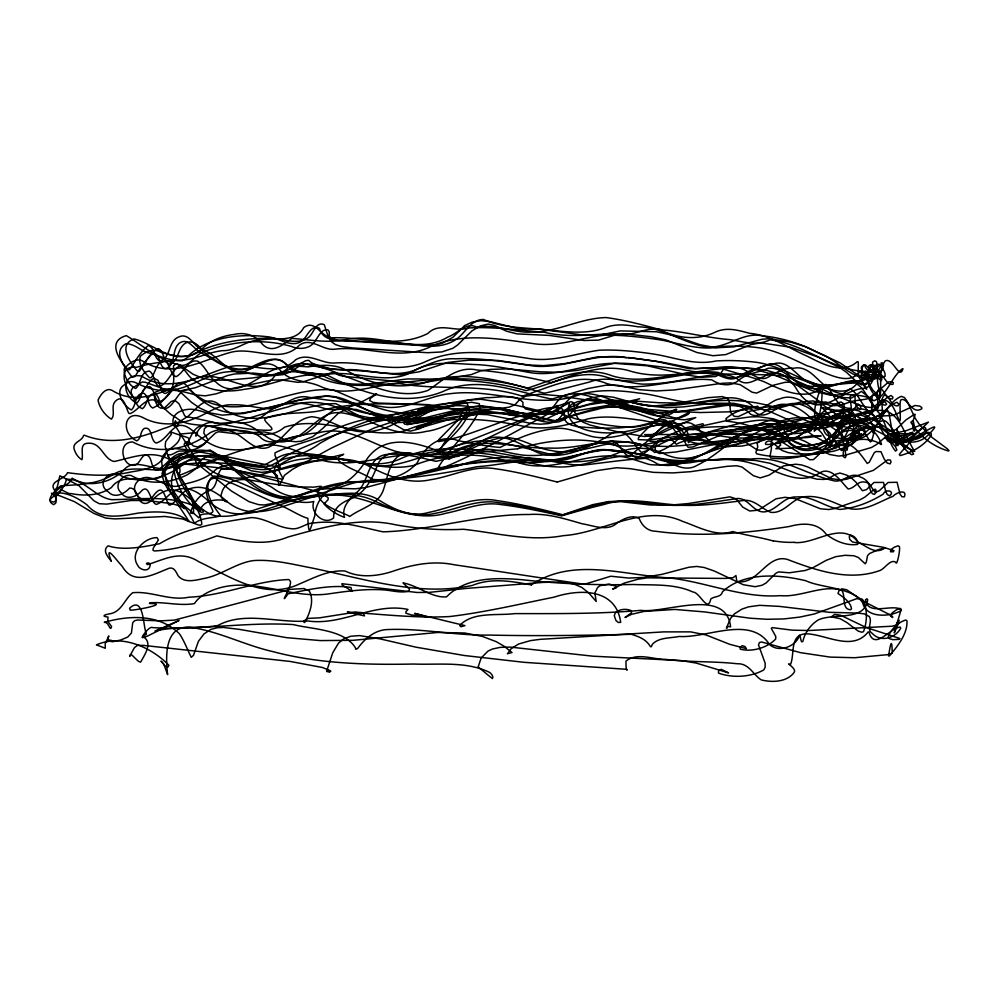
<?xml version="1.0" encoding="UTF-8"?>
<svg xmlns="http://www.w3.org/2000/svg" width="999" height="999" viewBox="0 0 999 999"><rect width="100%" height="100%" fill="white"/><g stroke="black" fill="none" stroke-linecap="round" stroke-linejoin="round"><path stroke-width="1.5" d="M478.184 666.92L481.093 658.079L488.036 651.061L492.445 649.013L500.187 647.364L510.339 647.102L593.106 656.206L681.006 660.564L696.103 663.049L728.558 672.889L721.266 669.342L718.568 670.878L718.506 673.114C732.404 678.159 750.699 677.31 763.76 669.917L765.109 667.432L765.184 663.261L758.516 645.004L759.34 642.569L761.525 641.982L800.424 652.647L830.094 657.092L854.694 657.729L889.035 654.532L892.219 652.946C891.907 633.603 889.822 648.95 888.511 655.906L889.41 655.981C897.514 646.153 907.666 634.065 906.98 620.729L905.743 620.004C898.051 622.352 891.008 629.17 888.273 636.763L889.622 638.761L892.881 639.66L899.063 639.385L899.949 638.523L865.883 627.384L840.584 615.234L834.615 614.41L831.38 616.833L840.122 618.681L846.89 622.552L858.153 631.081L861.712 632.217L863.486 631.693C867.257 621.927 867.819 608.453 862.399 599.238L856.755 598.688L814.26 613.998L799.6 617.12L783.716 618.943L767.02 619.28L750.024 618.206L704.47 611.912L674.812 609.44L644.043 611.413L631.48 614.348L624.987 617.507L631.518 612.837L631.218 610.626C626.123 608.441 619.268 608.953 615.259 613.024L614.26 615.609L615.871 620.379L618.244 622.452L620.691 622.377C616.108 588.436 580.232 588.598 553.983 597.177C519.38 604.12 484.915 612.312 449.837 616.533C415.621 618.381 381.468 614.185 347.365 612.062L364.51 615.908L363.049 612.712L355.756 612.112L319.68 617.819L308.017 618.406L304.058 620.791L303.646 621.902L304.633 622.527C309.777 613.573 314.585 600.599 309.29 590.921L303.858 588.536L290.509 589.36L174.463 620.092L160.839 620.854L137.587 620.004L134.64 620.704L132.742 622.614L131.406 633.054L127.722 637.05L120.492 640.084L112.35 641.77L110.327 641.296L111.801 640.559L107.755 639.685L108.791 635.926L105.17 643.818L105.307 648.276L96.466 644.855C121.503 633.841 151.236 647.065 168.906 665.297L168.007 667.007L165.06 665.983L161.014 661.101L163.736 664.06L167.62 674.587C165.634 657.055 164.161 625.549 189.947 627.197C218.556 631.206 244.618 645.204 272.702 651.56C318.644 663.811 366.533 664.972 413.798 664.035C438.848 665.009 466.183 661.013 489.473 672.352C491.371 673.663 493.618 676.136 492.507 678.608C487.724 675.037 483.054 670.804 478.271 667.057M448.076 455.069C478.309 432.892 515.596 449.375 549.4 448.039C569.318 449.075 588.648 443.756 608.241 441.433C618.406 438.748 620.554 451.536 627.622 455.631L630.157 455.769C644.954 443.406 659.352 428.758 678.995 424.388C695.978 416.858 699.787 434.49 710.913 441.708C725.973 445.042 739.56 432.192 754.133 429.895C778.458 422.34 803.733 416.77 829.32 417.082C849.899 416.595 874.113 422.702 881.543 444.23L881.13 444.555C868.955 435.801 840.996 437.025 843.381 456.58L845.029 457.804L845.828 456.78C844.979 438.236 835.201 419.905 821.615 407.417L839.073 410.939L845.142 413.723L848.788 416.558L852.072 421.191L853.67 426.423L853.408 440.284L854.307 436.363L857.329 431.855L862.612 429.195L874.612 426.436L869.442 428.821L852.909 443.544L847.676 446.653L834.302 451.024L824.35 452.822L813.586 453.946L795.978 453.858L788.049 452.584L782.08 450.487L770.791 441.308L768.531 440.946L766.458 441.87L765.334 443.456L765.821 444.468C784.452 444.605 802.284 434.278 821.166 435.889L807.217 437.55L746.053 440.172L711.263 445.104L676.273 451.935L659.377 453.521L655.831 451.735L655.169 448.726L655.781 445.542L658.466 441.133L668.656 435.364L687.512 427.435L702.959 423.713L703.458 425.174L701.123 427.048L693.568 429.707L683.416 429.32L602.035 401.511L587.362 398.963L583.204 400.174L579.495 402.972L568.131 416.695L564.522 419.493L558.803 421.853L551.885 422.527L543.631 421.678L526.773 417.57L500.911 409.565L492.719 409.078L471.69 413.087L416.133 428.908L416.296 428.109L444.255 416.446L419.48 428.771L410.439 431.143L403.546 429.632L386.014 419.767L375.649 415.547L356.456 409.453L347.465 408.966L338.811 412.849L322.889 428.334L312.949 436.588L301.298 441.196L295.654 441.745L286.813 440.796L272.228 433.628L264.161 431.918L234.915 433.653L218.431 431.73L215.397 433.054L204.033 443.868L197.652 446.99L193.394 445.979L188.586 441.408L185.627 442.195L184.153 444.368L187.15 449.875L186.801 451.498C178.284 458.254 165.797 461.588 162.15 473.101C163.611 493.531 185.127 505.257 198.913 517.894C200.225 511.613 208.691 515.671 212.5 512.2L212.987 511.126C208.841 501.51 201.885 488.973 210.277 479.458C217.894 475.499 226.111 481.53 233.304 483.816C248.252 490.546 263.099 497.477 277.972 504.383C286.413 507.267 301.273 516.995 307.854 518.281C308.866 538.623 310.002 529.333 314.81 515.859C315.584 502.634 323.888 491.258 336.401 486.65C350.337 481.843 359.79 470.716 367.257 458.578C387.2 430.994 422.365 444.143 447.789 454.982M531.356 584.914C572.065 557.305 622.09 574.65 666.758 577.784M458.791 456.156C470.566 449.15 482.679 442.27 496.066 438.923C515.859 432.979 532.617 448.251 551.51 450.549C586.401 458.341 623.488 426.511 654.732 452.485C667.969 450.062 678.184 439.423 687.15 429.982C694.055 426.835 700.886 432.043 707.504 433.366C729.782 438.037 754.133 442.632 774.475 429.095C798.788 420.379 824.625 411.363 850.286 409.615C857.841 415.334 854.669 426.561 858.803 434.178C849.537 424.662 831.518 435.139 829.907 447.202C824.724 439.71 814.747 438.161 808.641 431.918L808.516 429.433C815.596 417.295 827.222 406.056 840.896 401.96L843.843 403.808C845.716 418.356 835.326 430.769 831.817 444.33L832.117 445.429L833.69 445.729L848.975 445.192L852.459 443.544L853.733 441.546L853.283 439.697L851.897 438.848C840.196 438.911 833.278 451.935 821.365 452.897C800.274 457.092 777.684 458.878 756.643 453.808L755.843 452.285L757.766 446.94L757.167 443.169C769.23 434.79 782.954 427.872 797.127 423.863L785.077 426.024L721.315 430.656L648.788 440.035L638.336 439.647L638.423 437.862C648.875 426.024 661.238 415.222 675.948 409.14L676.773 409.415C661.763 425.262 639.822 408.429 622.739 405.419C602.559 404.27 582.704 387.862 562.812 396.228C556.131 400.349 554.095 409.265 546.453 412.2C535.139 416.883 522.527 416.346 510.576 415.172C471.965 403.908 434.103 422.902 395.454 422.515L393.731 420.716L397.902 417.782L413.012 411.513C394.805 426.398 370.829 437.287 347.252 428.833C335.427 424.937 324.4 418.019 311.875 416.733C293.256 418.956 284.877 439.185 269.106 447.028C255.532 452.609 245.729 438.211 234.815 432.904C225.212 427.722 214.148 426.985 203.546 425.499C195.092 425.399 191.371 435.402 188.262 441.77C186.763 447.889 191.084 439.11 187.824 437.649L170.392 431.93L171.316 434.253L165.634 441.67L165.197 446.216L166.796 452.722L170.704 461.226L200.137 511.226C201.96 500.062 217.844 498.426 226.835 501.011C227.834 504.17 218.544 497.302 221.541 493.668C224.088 481.043 239.148 478.096 250.025 480.144C270.292 483.341 290.572 487.649 311.213 487.012C312.687 488.074 326.473 484.278 319.605 487.999C311.176 504.433 343.556 512.162 349.775 516.483C361.326 507.654 379.27 504.857 383.853 488.486C388.511 474.338 391.296 449.55 412.137 453.621M500.287 447.44C517.957 437.674 537.337 429.995 557.592 428.309C569.48 427.847 580.307 433.416 591.533 436.413C606.468 440.047 621.678 435.364 636.088 431.568C651.885 425.936 691.133 410.939 688.411 442.682C690.359 438.986 703.071 435.689 709.677 434.415C733.616 430.881 757.367 438.386 781.143 440.159C798.551 447.839 810.626 412.612 823.95 436.6C830.531 446.416 831.505 446.903 828.733 434.615C826.872 429.882 823.288 425.824 818.144 424.737C810.376 414.348 817.394 398.189 821.066 386.9L822.189 386.788C822.352 401.648 820.117 417.607 814.235 431.168L815.097 429.845L819.779 428.608L821.028 427.697L820.728 426.486C814.884 421.278 807.329 428.084 803.358 432.492C795.916 441.083 783.353 438.311 774.05 434.79C758.728 428.583 742.781 422.589 726.51 421.203L725.911 418.706C734.44 411.176 746.84 407.505 757.954 406.356L745.616 409.627L728.696 411.838L700.274 412.537L672.639 411.326L641.745 408.928L619.417 405.806L639.685 398.751L623.638 402.572L614.285 403.246L601.223 402.197L557.954 395.691L539.71 394.193L525.736 396.191L519.88 399.325L514.997 404.695L509.09 407.205L490.971 409.59L466.208 410.289L452.035 408.978L428.996 404.682L378.721 403.072L372.889 402.322L369.618 400.537L370.604 398.189L376.623 393.868C360.164 402.672 342.307 413.998 322.777 407.979C303.659 401.648 281.793 399.687 265.459 414.061C242.22 433.404 220.654 415.359 197.103 410.177C186.663 407.018 168.781 411.988 173.776 425.824L174.7 426.223C181.855 424.587 178.184 426.373 175.374 420.779L174.625 422.552L175.874 426.773L194.305 456.256L197.877 467.894L198.401 463.486L201.561 459.777L206.206 456.668L212.949 454.57L217.782 454.745L224.625 456.968L241.396 466.521L251.461 470.804L261.451 472.377L274.85 470.904L343.693 454.295L338.948 456.805L338.436 460.439C348.039 469.043 361.738 472.127 372.49 479.358C388.698 481.331 406.443 475.137 417.282 462.749C424.9 446.928 439.635 433.404 458.404 440.746C472.24 443.219 486.014 446.391 500.049 447.427M543.156 420.442L589.61 398.264L602.409 395.866L613.698 397.302L641.795 405.07L654.695 405.919L673.189 404.133L708.066 397.664L722.127 396.615L726.797 397.952L728.346 399.363L729.682 402.922L730.581 412.525L734.253 416.346L738.286 416.608L750.049 411.113L761.463 409.091L770.903 411.95L795.316 422.852L805.993 424.587L824.462 421.715L833.428 423.214L838.548 422.739L847.352 416.383L858.253 404.071L860.776 406.855L860.539 408.941C850.211 406.918 859.764 388.736 850.024 396.615L851.335 408.204C837.374 409.852 833.328 392.682 825.911 384.49L825.137 384.478C808.691 403.259 782.567 390.572 764.235 381.805C750.986 376.723 736.95 373.339 723.538 369.155L720.591 373.576L715.784 376.498L701.585 377.272L688.461 375.212L647.352 365.809L614.522 363.336L577.335 370.367L559.228 372.29L540.584 371.815L507.455 368.893L490.684 369.38L480.706 370.879L471.341 374.6L418.294 383.466L343.519 376.311L338.798 375.149L333.379 372.14L303.309 381.768L297.952 382.342L281.044 379.895L271.291 380.207L232.854 388.361L215.984 393.856L205.369 395.841L196.029 395.017L171.803 388.773L162.3 389.46L155.045 392.32L154.258 395.354L154.77 399.225L156.431 403.858L158.866 407.117L160.901 408.166L164.648 407.842L171.141 401.561L174.875 400.324L179.046 403.808L184.765 415.871L187.063 417.257C200.624 404.67 208.229 391.858 225.175 409.915C259.865 432.092 299.076 403.296 335.739 403.671C363.624 417.02 392.844 439.46 426.049 431.431C448.126 428.646 466.333 411.788 489.085 412.862C507.192 413.623 525.074 416.92 542.832 420.379M458.042 465.909C489.323 454.57 522.614 456.393 554.932 460.764C576.735 463.361 598.888 461.288 619.18 452.51C634.315 445.729 651.498 447.552 666.121 454.695C698.026 468.818 725.973 438.711 753.958 427.984C764.672 420.641 775.449 425.836 782.18 435.202C800.224 456.893 819.143 450.986 836.013 431.068C846.116 420.916 860.414 417.12 874.325 419.455C880.556 419.343 883.653 413.524 887 409.19L888.985 412.912L893.156 437.362L896.378 445.604L898.101 445.467C898.401 439.548 892.307 435.939 888.086 432.829C895.878 437.425 905.007 436.113 912.624 432.142C911.001 436.788 899.687 438.386 895.529 443.044L896.602 443.643C903.283 448.539 952.209 410.939 927.971 435.164C912.099 451.398 885.089 436.476 876.847 418.943C860.976 398.976 835.164 433.841 814.697 427.747C797.065 426.361 780.057 420.379 762.349 420.067C746.653 420.754 731.493 425.312 716.558 429.845C706.58 431.593 696.328 439.81 686.063 436.101L676.248 423.451L673.426 421.428L669.642 421.029L666.857 422.415L656.093 432.779L650.137 435.876L644.367 436.513L617.944 431.905L590.122 425.087L582.941 422.127L578.171 418.768L574.737 412.175L574.313 404.995L573.226 402.535L571.153 401.673C527.022 414.485 488.211 442.557 443.706 455.132L438.336 454.133C444.892 436.551 462.812 425.099 468.419 406.78L466.97 403.047C437.162 400.811 407.667 412.749 378.409 417.932C357.817 423.763 338.224 432.717 319.73 443.431C307.217 453.321 290.222 456.68 278.034 466.121L278.858 470.641L283.004 478.683L281.968 479.133L228.971 468.918L186.576 464.223L169.206 464.672L167.507 465.684L166.284 469.955C148.351 471.091 127.997 464.547 111.788 475.337C96.478 484.503 78.084 484.715 60.864 485.776C56.156 489.672 43.694 500.337 53.796 504.657L55.907 502.847L56.581 492.819C67.62 492.357 78.409 498.364 87.05 504.907C100.175 520.616 120.642 516.196 138.149 513.099C154.945 511.213 176.161 510.302 189.073 521.628C180.17 506.268 148.451 468.731 176.174 457.18C191.221 449.163 211.064 445.517 223.514 460.139C243.569 474.662 262.787 495.816 288.823 497.44C316.046 492.619 341.858 479.195 370.304 481.955C399.45 479.632 427.734 471.341 456.206 465.097M555.756 413.986L589.148 404.657L615.059 400.786L627.222 401.523L648.851 405.931L666.183 407.717L683.491 406.88L712.899 403.209L733.766 403.309L766.233 410.102L777.697 408.429L800.324 402.11L812.974 400.924L820.067 402.784L845.142 420.729L854.182 423.551L864.934 421.391L877.334 416.246L893.306 415.409L914.959 405.494L919.742 406.106L921.802 407.505L921.815 408.728C911.85 415.334 907.579 396.928 901.023 399.762C898.526 401.735 902.035 426.973 898.863 419.617C895.304 412.337 892.831 401.423 883.441 399.737C878.333 400.587 876.573 407.417 870.966 407.505C860.314 406.83 850.823 401.223 840.933 397.739C823.164 391.108 807.354 378.609 788.036 376.648C752.235 372.177 715.771 377.147 680.282 369.068C655.119 366.733 630.007 361.476 604.632 363.773C580.082 366.059 556.381 376.436 531.318 372.789C513.386 369.705 495.679 365.709 477.447 364.635C456.618 364.086 433.091 359.702 414.273 370.666C389.398 386.213 358.903 371.104 331.693 373.863C313.211 375.374 294.443 368.519 276.248 373.788C257.417 403.708 224.812 370.017 198.926 377.36C171.204 386.226 141.159 408.803 111.988 390.334C105.694 387.05 100.175 395.254 98.064 400.149C99.338 407.679 104.982 415.347 111.389 419.13C115.909 414.173 110.19 405.969 115.684 400.961C123.714 393.369 125.961 408.291 128.746 413.174L129.932 413.698C138.299 410.502 143.531 399.5 153.309 399.8C162.05 403.996 167.183 413.361 176.086 417.594C189.211 428.921 207.58 421.64 221.204 430.494C234.153 431.156 248.576 427.947 259.765 436.688C270.779 448.701 287.05 436.188 300.387 435.864C318.132 430.107 327.123 405.244 347.59 407.767C361.251 413.136 375.624 415.159 390.147 416.683C405.894 423.976 418.806 411.251 432.779 407.742L432.292 409.428L429.533 411.65L407.392 423.151L406.805 424.737L457.242 416.446L478.758 414.285L487.699 414.697L531.543 423.501L540.571 424.188L548.463 423.576L554.957 421.441L558.828 418.918L571.465 404.433L577.509 401.673L590.859 399.575L605.594 401.049L640.297 407.367L679.32 419.405L684.577 419.817L695.804 417.557L660.489 433.591L652.522 435.876L647.552 436.213L644.68 434.59L786.725 434.128L804.482 432.867L811.188 430.769L810.901 429.72C799.587 429.283 786.7 434.153 779.245 442.632L780.706 445.117L775.898 448.751L789.485 448.226L832.617 441.895L852.771 437.537L861.575 433.716L858.466 436.925L853.371 439.972L842.956 440.634L841.757 437.025L842.02 422.09L840.409 415.472L838.261 414.285L832.529 415.934L826.822 420.804L826.335 423.139C834.615 430.357 849.987 436.126 847.202 450.037L846.677 450.237C846.603 441.096 851.997 432.592 857.492 425.611L858.703 425.524L859.327 434.028L860.564 436.7L864.048 434.515L865.359 432.355L864.922 430.606L863.473 429.882C850.798 429.682 842.594 441.72 831.593 446.266C812.836 454.657 791.558 460.551 770.953 458.079L769.967 456.543L771.365 449.038L771.39 440.946C781.23 431.131 796.94 426.66 810.551 426.211L804.282 427.297L744.168 430.756L656.006 441.496L650.586 441.383L648.663 440.571L648.638 439.485C660.039 428.084 674.387 418.906 689.223 412.687L688.661 413.911C669.717 426.211 647.939 410.302 629.045 405.582C611.038 401.273 592.032 388.648 573.364 395.716C565.996 400.424 562.087 409.652 553.109 412.038C540.471 415.696 527.072 414.198 514.335 411.95C477.472 398.201 441.371 421.516 404.707 424.238L403.783 422.927L424.7 412.175L428.958 408.841C406.768 418.032 381.855 424.812 357.904 416.883C347.377 413.524 335.264 409.765 324.987 415.959C310.776 423.901 300.562 439.71 283.454 441.845C268.743 443.294 259.815 429.17 247.04 424.725C236.975 420.092 226.174 423.926 215.722 423.214C206.93 420.092 199.375 426.685 196.116 434.378C194.493 438.573 197.977 434.478 197.365 432.48L180.17 434.041C181.331 446.603 163.923 448.301 161.626 459.752C161.838 483.728 186.264 504.27 194.368 523.301C201.661 517.582 211.713 518.331 220.092 516.033L219.98 514.835C212.25 504.795 202.497 490.272 211.051 477.972L214.123 476.111C238.449 477.335 259.128 495.005 283.341 498.813C293.244 500.761 303.746 504.083 313.811 501.448C309.465 512.387 323.963 526.011 333.641 517.919C332.979 508.266 341.658 502.659 349.638 499.338C365.297 493.556 372.652 478.259 378.072 463.673C387.937 445.754 411.675 454.645 427.647 455.644C437.874 456.805 448.351 457.992 458.566 456.206M551.498 382.642C576.947 373.776 604.72 362.637 631.743 371.516C666.67 381.281 702.235 368.032 737.349 367.994C748.039 368.206 754.782 380.507 765.696 378.284C774.774 374.225 782.866 367.008 793.568 368.269C809.128 364.897 817.444 381.768 829.045 388.461C842.357 398.738 860.701 390.984 873.875 400.761C887.574 395.229 890.883 377.485 902.297 368.818L903.009 368.731C899.462 380.744 892.669 356.643 885.151 361.014C877.559 371.728 882.479 386.426 879.719 398.476L878.346 398.052C867.756 390.572 865.371 377.11 870.941 365.834L871.977 364.847L873.226 366.958L872.764 369.368L870.828 371.453C834.49 373.164 805.444 343.693 769.942 339.847C757.042 346.116 743.343 341.758 729.882 339.61C707.392 337.887 685.526 331.83 663.049 329.982C646.166 325.112 631.48 338.723 614.61 333.566C591.246 334.365 567.669 338.074 544.517 332.305C519.418 330.269 494.18 326.598 468.956 327.934C455.132 332.567 439.51 321.703 427.947 333.391C397.964 348.888 363.149 336.538 331.131 337.812C321.004 336.663 315.122 319.006 303.721 327.61C295.579 343.219 274.55 337.225 260.377 340.01C246.553 339.785 236.151 351.211 222.415 350.649C207.005 352.297 193.094 361.051 177.185 360.102C163.574 361.75 149.825 363.224 136.676 367.282C114.735 365.022 126.236 391.258 135.215 399.076L138.099 398.364L150.25 380.856L153.709 378.122L157.979 380.269L162.175 391.096L164.223 393.306L165.497 393.419C177.11 389.235 172.815 374.975 173.589 365.646L176.249 363.886L179.296 364.697L193.194 374.3L202.735 378.284L213.249 380.169L228.359 380.095L253.309 377.884L274.413 374.325L288.686 369.817L305.519 360.801L308.591 360.289C317.02 368.269 330.444 368.793 340.372 374.662C368.069 383.978 398.314 400.611 427.909 390.422C442.869 380.644 456.868 365.584 476.86 369.98C501.898 371.903 526.585 376.923 551.023 382.53M517.619 448.826C548.114 439.772 580.869 436.613 611.937 444.68C645.254 451.698 679.183 429.283 711.388 442.357C721.977 448.876 735.064 448.426 744.105 439.323C766.183 428.059 794.517 408.229 819.13 422.527C824.4 425.611 822.602 433.866 828.633 435.839C837.037 438.261 845.841 439.285 854.57 439.56C878.858 437.712 881.243 405.02 901.273 396.341L904.345 397.49L906.98 400.949L915.159 418.206L919.917 425.262L931.892 437.325L947.239 448.738L949.05 450.699L948.176 450.936C932.791 446.391 919.167 435.939 910.888 422.302C915.871 416.933 911.001 429.083 914.36 431.181L915.072 429.932L913.173 420.554L915.184 414.435L914.584 414.223L906.093 419.792L895.941 429.558L891.133 431.506L885.751 430.219L866.058 421.478L836.225 404.632L825.611 401.96L759.715 407.642L705.019 403.546L658.978 402.722L637.649 401.236L626.136 402.185L577.697 410.589L546.54 412.137L537.075 411.6L525.524 408.941L522.927 405.819L522.952 402.385C514.685 392.757 498.164 398.151 487 397.577C463.736 400.187 440.509 404.071 417.957 410.464L427.272 406.356L427.485 404.795C393.831 404.046 358.903 401.648 325.749 409.378C306.019 415.047 284.216 410.664 265.147 418.444L264.797 420.079L266.046 421.94L271.503 427.622L271.965 429.245L270.379 430.244C242.108 430.706 214.698 421.753 187.125 416.758C179.92 421.653 171.828 426.286 162.912 428.771C138.037 438.911 110.177 445.679 84.241 435.177L83.529 435.527C82.18 441.396 72.502 441.82 74.038 448.801C75.237 452.972 78.097 457.792 81.955 459.677C83.729 454.083 78.609 442.982 88.599 443.219C101.536 442.495 103.359 459.29 114.198 461.501C131.319 457.779 149.238 450.324 166.596 458.029C172.477 460.327 181.244 464.647 179.907 472.252C175.849 477.647 184.016 473.426 186.189 472.639C209.028 462.412 232.018 451.81 256.631 446.615C281.818 439.473 303.409 456.381 326.823 461.438C358.591 467.282 389.348 453.309 420.954 454.17C453.109 455.931 485.177 451.448 517.182 448.876M562.749 514.772L592.669 504.67L608.666 501.535L620.928 501.673L650.361 504.994L669.805 505.182L688.136 503.571L729.982 496.853L736.088 498.863L742.707 507.105L749.725 510.988L758.316 510.177L776.023 498.813L785.077 497.315L795.029 498.563L820.504 508.816L828.895 509.527L834.952 508.479L859.877 499.862L864.897 497.09L873.451 490.01A49.538 6.456 -61.1 0 1 875.686 489.423L876.273 492.132L874.412 494.393C868.83 493.768 870.416 483.978 867.544 482.804C857.617 479.021 855.756 488.211 848.151 488.998C840.696 481.443 830.781 464.947 818.668 473.551C797.589 486.875 773.925 468.169 752.759 463.686C733.378 457.629 712.936 458.966 693.194 462.2C667.232 467.207 643.856 452.147 618.381 450.974C590.796 445.192 566.108 463.561 538.786 461.55C511.013 459.228 483.841 450.936 455.706 452.297C425.237 449.413 398.426 472.252 367.769 464.148C341.471 459.652 314.198 451.336 287.55 458.116C278.159 459.99 270.841 468.194 260.789 467.27C248.826 466.645 237.325 462.999 225.587 460.889C210.277 455.594 198.888 467.207 187.288 474.762C169.63 483.591 148.689 485.414 131.131 475.512C122.365 473.526 112.737 485.889 121.279 492.782C125.824 500.474 136.064 497.152 140.797 491.683C149.563 481.705 149.738 502.547 156.368 504.408C165.31 501.585 169.793 490.684 179.62 489.048C191.82 486.376 202.035 495.304 210.477 502.747C243.669 531.668 284.228 494.917 321.328 495.804C338.611 493.444 356.793 493.056 373.064 500.287C392.27 509.378 413.261 518.406 434.965 513.361C456.268 509.715 476.823 498.788 498.963 502.659C520.154 505.469 541.021 510.277 561.8 515.234M562.2 515.322C574.825 511.276 587.512 507.38 600.362 504.095C622.227 497.252 644.605 504.12 666.708 505.069C689.647 506.655 712.25 502.035 734.839 498.926C747.489 495.629 752.172 512.012 763.736 511.925C776.51 511.251 783.366 496.128 796.565 496.953C812.274 495.666 824.949 507.117 839.872 509.428C854.982 508.216 870.241 502.197 883.116 494.168C885.751 488.236 895.566 491.321 889.535 495.891L887.387 494.617L885.851 491.908L883.516 482.43L874.025 482.442L866.42 489.66L862.387 490.734L855.781 482.005L851.285 477.922L846.727 475.124L839.959 473.039L835.726 474.238L828.558 478.434L823.938 479.433L816.995 479.195L798.925 474.513L770.079 463.286L755.431 460.452L728.908 459.14L677.022 461.838L667.519 460.639L641.121 454.158L606.992 450.162M551.81 399.113L587.924 388.536L605.794 385.227L617.532 385.227L639.035 389.647L656.418 390.946L674.125 389.96L722.077 383.304L730.681 382.892L740.072 384.64L752.147 392.22L756.63 393.094L773.251 385.252L784.877 382.355L789.472 382.155L797.939 385.751L819.342 401.361L829.57 405.294L834.103 405.744L841.283 404.945L852.784 401.123L866.558 399.076L873.163 395.504L888.623 381.93L892.057 381.693L893.343 382.779L892.906 384.39C886.013 385.464 884.989 375.636 879.295 373.876C874.737 380.369 880.406 389.51 879.757 396.815L872.951 390.297L862.824 373.976L860.401 371.153L859.652 371.603C847.776 388.549 821.927 369.568 807.329 365.896C791.895 358.691 776.473 350.637 759.477 347.864C746.977 346.104 734.253 345.741 721.665 346.466C699.887 351.498 679.045 342.794 657.829 339.51C640.222 336.988 622.464 334.977 604.657 335.189C580.719 337.625 557.467 347.465 533.004 343.569C499.113 338.948 461.451 331.805 429.408 347.252C399.338 361.051 366.233 345.379 334.727 349.213C322.565 350.811 310.826 336.576 299.325 345.267C280.894 364.535 254.008 346.516 231.406 352.172C202.11 359.727 172.003 379.97 142.27 360.826C135.614 357.58 128.122 364.023 124.213 368.906C123.776 376.373 128.971 385.489 135.689 388.499C141.271 383.878 139.947 371.366 149.5 371.104C154.733 374.513 153.421 383.029 158.816 386.313L159.94 386.276C168.893 382.267 171.378 370.604 179.408 366.009C186.026 369.318 188.449 378.059 195.579 381.231C209.615 391.558 227.847 392.57 244.418 389.31C272.128 385.864 299.363 371.041 327.61 375.262C362.55 393.831 403.758 407.03 442.532 391.708C477.797 375.012 515.896 391.77 551.361 399.001M555.919 420.904C569.255 416.658 582.742 412.824 596.378 409.615C614.385 403.921 632.654 408.878 650.549 411.85C673.713 413.798 696.728 409.565 719.592 406.506C731.593 404.208 745.504 403.571 755.256 412.262C765.746 420.954 775.311 406.518 785.689 405.045C797.452 400.387 808.915 406.993 817.719 414.573C832.604 430.719 850.986 423.164 868.568 418.918C880.631 418.519 886.75 405.669 896.915 402.285L898.788 404.058L898.089 405.794C890.971 406.905 890.221 396.428 884.627 394.942C879.008 399.7 884.152 409.315 881.618 415.572L878.059 412.038L868.081 396.516L861.375 391.383L851.76 397.927L840.746 397.552L822.14 392.145L784.552 375.711L766.695 370.367L753.845 368.594L725.886 367.083L695.092 368.743L661.263 362.013L628.096 357.505M554.283 414.335C567.482 410.164 580.769 406.193 594.193 402.822C611.937 396.903 629.944 402.247 647.539 405.369C672.439 407.642 697.077 402.048 721.628 398.788C732.916 396.203 745.117 398.601 753.458 406.918C763.099 412.537 770.491 400.212 779.62 398.938C791.433 393.893 803.084 400.574 811.9 408.341C826.71 424.413 845.191 417.357 862.949 413.673C875.211 412.887 881.056 399.8 891.021 395.517L892.931 397.165L892.469 398.888C885.838 399.737 884.964 390.284 879.894 388.236C873.7 392.644 879.919 402.734 877.746 408.978L877.06 408.928C868.456 402.36 866.283 390.109 857.217 384.228L855.993 384.665C842.244 399.925 819.405 383.966 803.845 379.533C788.623 372.54 773.363 364.772 756.593 362.337C743.194 360.651 729.582 360.139 716.096 360.939C694.592 365.784 674.013 357.167 653.059 353.958C635.339 351.386 617.432 349.475 599.5 350.199C575.998 353.346 552.947 362.462 528.833 358.479C494.705 353.221 457.092 346.728 424.612 362.063C395.679 374.762 364.285 360.627 334.153 363.037C321.191 363.549 308.241 352.147 295.654 359.765C277.247 378.321 251.348 361.65 229.121 366.733C200.974 375.387 170.404 394.418 141.546 376.086C121.578 372.24 121.391 395.791 136.726 403.034C142.208 398.851 140.547 386.526 149.75 386.588C155.02 389.922 153.446 398.501 158.891 401.635C170.217 400.736 175.075 373.763 186.875 385.764C204.633 409.053 236.638 410.514 262.6 402.222C285.789 396.865 309.39 387.687 333.466 389.985C364.21 402.972 396.541 420.179 430.994 410.764M561.688 515.821C575.811 511.663 590.034 507.867 604.333 504.408C627.896 496.99 652.085 503.096 675.898 504.895C698.014 506.705 720.029 503.496 741.907 500.724C753.596 498.101 761.163 508.691 770.853 512.337C785.139 513.961 792.507 496.928 806.293 496.603C821.378 495.417 834.839 503.334 848.476 508.379C864.285 512.2 878.833 501.785 893.031 496.303C895.878 492.732 907.479 488.474 904.407 496.815L901.935 496.74L900.012 494.08L897.077 482.267L888.099 482.48L879.232 490.796L875.224 492.32C870.653 486.95 867.956 479.333 860.276 477.023C850.461 470.492 842.744 484.153 832.492 480.432C804.882 474.038 780.306 455.494 750.574 459.065C716.208 457.005 681.143 466.408 647.689 454.895C634.09 453.134 620.454 451.66 606.905 449.737C592.307 448.276 579.645 456.506 565.921 459.59C529.745 463.499 494.742 448.426 458.429 449.3C438.149 447.877 417.644 450.561 399.163 459.365C380.994 467.157 360.926 463.236 342.307 459.428C325.974 456.156 309.365 452.572 292.62 453.621C281.793 453.296 273.689 460.551 264.635 464.835C239.161 469.305 211.825 445.716 187.887 460.551C170.841 476.548 144.081 485.314 121.741 476.148C111.051 467.669 94.418 483.091 108.454 491.983C114.848 498.963 124.638 493.643 129.595 488.061C136.925 487.749 136.925 497.652 140.921 501.798C148.039 507.792 154.683 495.916 160.802 493.256C184.216 478.858 197.103 515.846 219.33 516.196C240.147 517.569 259.153 506.83 279.158 502.822C294.742 498.976 310.689 496.878 326.648 495.367C368.032 491.096 404.208 525.536 446.091 513.211C464.135 509.715 481.805 501.411 500.586 504.545C521.041 506.993 541.208 511.313 561.313 515.746M553.021 421.291C566.108 417.282 579.145 413.111 592.37 409.578C610.064 403.396 628.071 409.115 645.604 412.312C670.829 414.822 695.741 408.666 720.566 405.219C731.53 402.222 742.881 405.781 750.449 414.098C759.677 419.642 766.47 407.717 774.949 406.044C786.725 401.024 798.501 407.492 807.554 414.985C821.99 429.982 841.308 423.788 858.591 420.142C870.329 418.956 875.648 406.231 884.877 401.598L886.675 404.208L885.201 405.182C878.833 405.132 878.833 392.008 872.502 395.055L871.54 400.437L872.139 412.063L870.966 413.261C861.962 407.005 859.639 394.667 850.336 388.811L841.42 394.805L830.756 395.267L812.424 390.771L773.95 374.85L752.984 368.718L732.317 367.132L689.173 368.706L655.419 361.201L631.88 357.929M449.15 458.991C461.113 454.108 471.428 446.016 483.204 440.759C502.41 430.332 520.941 445.03 537.899 452.672C561.5 460.989 585.889 448.613 606.156 437.225C624.475 422.065 630.844 441.483 641.321 452.422C653.671 449.238 664.248 440.259 677.11 437.749C680.544 435.576 684.278 437.712 686.85 440.159C696.328 445.079 707.554 443.906 717.856 443.718C753.571 442.607 785.951 425.324 820.828 419.592C839.397 418.681 872.889 402.759 873.7 433.653L871.053 428.971L869.018 427.609L864.522 427.185C854.008 430.894 847.951 441.108 842.407 450.162L841.633 450.561L840.446 449.438L829.507 432.717L824.862 428.271L816.92 423.039L815.371 421.478L815.833 420.229C824.837 414.485 836.126 407.667 847.102 410.926L849.812 414.148C852.422 423.114 847.676 431.843 843.306 439.385L861.163 436.238C854.894 425.949 839.11 426.473 828.383 423.926C798.051 422.14 771.653 440.746 742.507 445.941C720.691 448.376 697.002 432.692 676.373 444.305L669.38 437.425L667.245 436.538C654.607 439.572 648.351 453.971 636.113 457.942C623.975 450.349 611.301 438.374 595.179 444.13C574.113 448.838 553.184 455.719 531.368 455.494C512.812 456.056 495.129 446.141 476.523 450.237C462.762 452.709 449.75 458.091 436.188 461.363M527.672 388.087C554.695 379.433 583.878 364.623 612.449 375.936C647.639 386.263 683.403 368.331 718.468 372.44C737.774 388.186 753.933 364.772 773.875 363.773C790.421 358.753 798.051 381.531 813.561 383.391C831.031 388.623 849.013 380.057 866.583 384.29C872.002 378.946 873.114 369.805 879.907 365.234L881.38 365.896L881.817 368.344L881.493 371.153L879.957 372.677C874.275 374.35 873.875 360.139 868.581 366.233L869.992 369.842L873.825 374.525L881.33 380.681L881.917 378.896L877.384 370.03L876.623 365.821L878.483 364.21L880.156 364.51L881.043 365.959C877.996 371.728 872.764 378.134 865.933 379.071L861.225 377.335L840.034 362.862L805.119 346.591L790.833 342.17L769.218 338.723L761.987 339.248L733.965 346.853L716.233 347.777L699.974 344.692L672.327 335.202L656.443 331.755L620.317 330.906L599.999 335.09L584.677 335.302L541.558 329.32L519.018 328.833L489.735 321.528L480.831 320.679L472.115 322.19L464.697 325.562L453.071 337.15L442.869 343.007L437.749 344.405L423.101 345.679L337.899 340.309L332.292 338.636L327.797 335.464L324.275 324.675C316.258 321.054 313.736 332.542 309.403 336.688C296.89 347.115 279.882 336.426 265.422 338.199C236.501 338.911 206.531 343.868 182.442 360.764C171.254 361.363 160.377 356.094 149.725 353.184C141.334 351.611 134.378 343.356 125.874 343.768C111.488 352.11 125.886 368.594 132.23 377.372L135.027 376.473L140.609 367.37L150.899 354.957L154.47 353.309C160.589 356.069 158.991 364.985 164.286 368.394L165.647 368.544C176.586 364.985 171.166 349.762 179.196 343.306C188.461 336.351 194.455 350.849 202.385 353.421C215.747 360.539 228.971 372.602 245.279 369.38C258.853 368.781 273.676 351.511 285.989 364.036C294.23 374.637 307.979 372.689 319.068 377.659C346.566 389.548 377.172 384.915 406.006 382.255C446.453 376.948 487.574 376.885 527.21 387.974M557.255 482.03L596.528 470.654L616.595 467.744L629.67 468.618L653.496 472.365L672.414 472.927L690.571 471.69L727.122 466.333L736.663 465.746L741.945 466.995L753.333 475.649L760.202 477.897L769.005 475.187L783.516 465.921L795.778 464.21L801.722 464.96L808.116 467.107L831.73 478.683L840.446 480.044L846.59 479.22L873.376 470.354L887.736 459.865L890.334 460.039L891.033 461.775L890.234 463.836L887.287 463.124L884.152 458.953L880.956 451.71L876.098 451.523L874.3 452.659L869.28 462.2L867.294 463.461C860.551 454.345 848.95 435.614 836.2 447.977C809.64 455.769 786.45 432.829 760.888 429.095M544.218 393.294C559.415 389.985 574.4 385.826 589.472 382.043C607.042 375.224 624.537 382.555 642.12 384.103C664.947 384.453 687.225 378.746 709.64 375.287C720.029 374.013 732.08 373.439 740.209 381.268C748.176 385.964 756.443 378.996 764.023 376.598C777.434 365.934 790.896 379.121 797.639 390.859C818.381 422.102 838.323 391.458 862.387 388.424C873.301 388.723 872.651 374.038 879.12 370.754L880.156 373.663C871.265 381.418 864.822 353.621 861.837 369.93C860.301 376.286 862.137 383.104 865.634 388.499C869.03 391.446 863.748 383.666 863.061 382.867C856.568 377.123 858.653 368.918 858.241 361.925L857.317 361.601C842.656 375.037 822.764 364.048 807.879 356.543C788.823 348.326 770.841 335.077 749.587 333.316C738.099 330.194 726.298 326.661 714.647 332.417C696.503 341.009 676.623 338.062 659.215 329.395C641.733 324.613 624.05 319.93 606.068 317.557C580.419 318.094 557.092 332.242 531.156 332.118C512.699 333.104 495.467 323.414 476.985 327.272C466.82 321.303 457.105 333.953 448.039 336.95C416.308 356.056 380.119 332.18 346.116 339.598C327.897 343.331 309.84 339.735 291.983 338.386C283.279 344.168 272.327 354.558 262.287 344.106C255.557 335.227 244.917 331.843 234.128 334.428C221.89 335.939 209.528 340.622 201.074 349.912C189.922 359.902 173.614 356.031 160.689 352.185C153.834 348.139 145.779 351.386 140.384 356.281C137.662 364.123 144.268 372.39 149.525 377.709L150.949 377.784C156.206 372.739 155.557 361.139 165.434 361.051L167.47 363.024L172.765 374.725L175.986 376.723C183.941 373.027 187.999 358.591 197.914 361.251C205.507 366.645 208.529 376.198 215.821 381.943C231.98 398.139 252.31 381.905 267.332 372.877C279.633 365.534 294.168 365.609 307.942 366.883C322.277 364.747 337.212 363.599 349.925 372.365C372.352 385.164 399.138 389.198 424.275 382.904C464.123 368.294 505.132 381.755 543.806 393.181M554.283 455.282L594.13 443.831L613.773 441.009L626.348 441.92L649.725 445.991L668.656 446.503L687.05 445.167L735.139 438.973L743.493 440.859L757.005 449.887L761.987 450.249L767.332 448.101L781.218 439.622L792.707 437.799L798.288 438.648L804.545 441.133L829.42 454.47L838.685 456.093L845.104 455.269L871.59 447.452L876.722 444.38L888.648 434.403L890.134 434.602L891.108 436.101L890.309 438.349C882.105 439.185 883.178 424.288 875.436 427.31L871.765 440.784L870.341 441.945C865.271 434.053 861.175 424.413 851.685 420.591C846.178 417.857 842.282 423.913 837.449 425.337C826.21 427.834 814.909 423.351 804.345 419.917C774.675 403.346 740.833 397.639 707.255 401.623C683.828 406.256 661.862 394.98 638.848 393.094C619.705 390.222 599.837 389.16 580.943 394.118C538.286 410.626 494.58 388.136 450.999 393.606C427.385 395.579 406.168 411.213 381.73 406.63C357.142 402.947 332.267 401.436 307.804 397.09C293.756 394.455 284.253 406.343 271.74 408.791C258.729 408.916 246.154 404.12 233.067 404.87C218.856 403.608 207.954 413.698 195.354 418.169C179.345 425.112 160.876 426.311 144.88 418.606C124.176 406.543 119.793 433.416 136.851 440.884C141.521 438.511 139.885 431.418 144.243 428.446C152.697 425.986 149.975 440.696 156.219 443.081C165.347 440.422 169.518 429.857 177.972 425.736C187.587 423.301 194.543 433.391 201.736 438.037C236.825 466.421 279.957 434.852 318.494 432.879C357.854 421.74 388.998 463.449 428.796 452.647C450.187 449.9 470.404 437.824 492.445 441.62C513.211 444.692 533.553 450 553.871 455.182M522.352 396.116C548.913 387.837 577.971 371.815 606.381 383.416C641.395 393.981 677.035 376.136 711.912 379.907C720.491 385.589 731.455 387.3 739.56 379.495C747.939 373.102 758.691 372.552 768.019 368.306C785.014 365.934 795.454 387.862 813.473 386.263C829.407 387.237 844.829 380.856 860.701 381.556L866.832 374.15L872.227 369.955L873.975 371.291L874.712 377.497L873.363 379.083L871.44 378.908L867.719 373.077L865.271 371.241L864.797 373.314L881.543 377.235L885.102 376.286C885.876 371.378 880.731 367.657 881.18 362.812L882.679 363.024L883.528 365.06C881.955 375.025 870.728 382.23 861.75 384.877L857.929 383.067L846.378 372.24L840.134 367.869L818.293 357.205L790.921 347.302L760.926 342.844L750.948 344.63L725.686 354.608L712.936 355.719L696.89 352.497L665.996 339.947L650.499 336.675L623.463 333.641L617.32 334.365L598.513 340.147L584.078 340.497L549.3 335.414L517.045 333.866L506.481 331.193L494.692 325.524L488.224 324.051L480.294 325.936L471.965 330.906L457.592 345.005L452.772 348.326L441.833 351.948L427.522 352.709L352.235 347.914L341.333 346.453L335.464 344.63L330.906 341.296L329.283 337.487L329.22 331.631L327.884 329.832C321.478 328.783 318.743 336.089 315.647 340.234C310.801 348.901 299.962 350.05 291.496 346.478C263.586 338.386 232.954 341.059 205.856 350.949C195.392 352.684 189.86 368.856 178.709 364.722C158.729 359.915 143.269 345.791 126.324 335.627C106.506 341.084 119.231 360.04 127.959 369.68L129.495 369.78C135.202 361.688 139.972 352.035 147.989 345.791L149.251 345.741C154.932 348.851 153.784 357.542 159.303 360.739L160.677 360.851C171.154 357.03 167.944 341.084 178.709 336.975C189.972 331.718 194.118 348.464 204.021 350.661C218.569 355.282 226.873 373.788 243.144 372.327C256.356 366.645 269.443 356.893 281.256 371.441C291.596 382.317 306.843 380.507 319.543 386.014C345.467 398.464 373.127 384.29 399.762 383.616C440.184 390.734 481.968 383.191 521.815 396.029M437.687 468.119L365.671 487.549L355.132 488.823L335.277 488.224L321.203 489.185L307.355 492.282L277.322 502.584L264.161 504.982L258.479 504.62L249.013 501.66L231.381 490.984L200.799 466.595L200.212 459.752C193.132 455.02 180.931 457.155 176.249 464.435C176.136 486.838 199.862 502.372 201.823 524.275L200.387 525.199L198.027 524.875L182.617 518.956L165.022 516.458L114.91 518.906L105.931 518.106L94.118 513.548L74.363 501.623L59.565 495.741L51.424 493.269L55.095 496.028L56.419 500.162L53.921 502.072L50.999 501.486L50.025 500.074C51.836 495.367 59.253 495.716 60.739 490.834C59.528 487.275 68.906 494.98 71.141 493.556C84.665 496.316 99.888 495.616 111.501 487.45C122.815 471.103 146.266 484.74 161.988 476.436L163.274 474.575L163.511 469.917L164.648 468.219C195.167 459.715 228.496 462.999 259.752 466.233C269.655 467.52 278.521 474.463 278.671 484.94L279.982 484.365L284.503 475.249L292.769 469.143L331.468 448.039L374.5 427.847L408.454 416.483L461.725 403.721L471.503 402.272L479.258 403.683L480.244 408.141C471.004 430.644 450.949 446.203 438.686 466.833L442.082 468.219C485.989 449.85 526.66 424.538 568.98 403.047L569.393 403.721C560.039 433.728 607.442 435.139 625.874 431.506C640.172 429.095 654.195 423.826 668.893 424.975C681.181 425.874 681.992 439.672 688.074 447.277L692.732 446.99L723.85 433.641L739.822 428.409L755.107 425.037L764.972 424.026L775.199 424.625L782.267 426.773L793.181 433.104L802.484 427.31L823.9 420.304L845.991 410.04L851.485 409.053L859.352 411.089L904.37 439.023L912.599 439.772L926.423 432.742L928.77 432.367L931.155 433.541L931.33 435.102C924.512 445.641 912.099 452.372 900.186 455.594L899.287 454.645L901.26 451.998L911.887 440.134L913.623 436.326L913.511 433.766L912.449 432.829C903.408 432.992 897.114 447.327 887.262 440.671L887.524 439.548C897.352 440.347 908.428 445.329 913.635 453.958L911.75 454.745C899.275 447.165 896.54 430.856 885.976 421.353L883.216 420.342L879.195 422.065L874.862 427.335L872.751 429.22L871.028 429.445C845.604 413.998 829.807 446.316 813.273 459.665L809.739 459.727C799.562 452.909 788.885 446.378 778.608 439.847C765.833 432.442 748.738 443.131 735.152 444.393C706.53 449.875 679.37 468.019 649.587 464.535C636.375 460.789 623.339 454.77 609.265 455.919C578.309 455.781 548.039 473.339 517.345 462.262C490.996 459.777 464.31 464.235 438.211 467.982M439.036 408.828L468.643 400.162L480.631 399.25L506.893 403.121L553.846 414.223M526.048 390.634C552.035 384.39 578.571 368.619 605.794 376.96C640.958 388.486 676.723 371.89 712.125 372.827C721.203 375.287 730.631 383.241 739.822 375.911C748.076 370.304 758.004 368.681 767.02 364.822C784.839 359.228 791.171 385.989 807.991 387.624C822.177 391.533 835.626 384.003 849.237 381.206C854.445 379.57 860.464 382.167 865.309 379.608C868.193 375.249 868.431 366.421 874.175 365.197C878.246 377.297 866.645 372.59 864.46 365.047C854.457 367.382 871.116 380.444 876.535 378.509L877.047 375.499L872.851 366.246L872.539 362.175L874.637 360.826L876.323 361.526L877.047 363.636C873.401 370.042 866.345 375.274 859.115 376.785C844.492 371.316 833.728 358.142 818.581 353.022C800.624 343.219 781.106 337.65 760.926 335.614C741.058 331.943 723.751 351.136 703.246 346.341C680.906 341.521 661.35 327.073 637.787 326.798C627.422 324.912 616.508 323.589 606.368 327.247C588.861 334.378 569.642 332.068 551.348 330.382C528.608 327.435 504.882 328.871 483.516 319.493C473.876 319.205 467.832 328.084 461.875 334.328C453.071 344.143 439.348 347.065 426.66 346.029C397.265 342.582 367.732 341.346 338.174 340.447C330.107 340.159 321.278 336.913 319.48 328.321C311.738 324.138 307.879 335.027 303.671 339.323C293.331 349.925 279.333 337.699 267.57 336.75C240.609 333.641 209.328 336.338 188.449 355.632C169.393 361.251 151.561 342.907 134.041 338.948C117.432 344.905 130.207 362.949 137.575 371.303L139.136 371.353C145.23 363.936 149.026 352.285 158.579 348.663C164.261 351.81 163.037 360.589 168.506 363.948L169.78 364.061C179.62 360.539 177.347 345.554 187.475 342.282C198.339 339.61 202.173 353.671 210.926 357.167C222.115 365.11 236.338 372.552 250.299 367.395C261.938 362.262 276.298 353.097 287 365.297C298.164 375.012 313.886 370.467 326.236 377.41C351.91 389.947 380.669 381.855 407.505 378.958C447.115 379.021 487.175 379.27 525.611 390.522M457.617 466.009C428.196 472.14 398.951 480.956 368.768 482.08M477.035 466.733C441.595 474.038 405.794 479.557 369.593 480.394C336.651 482.117 303.421 511.588 272.103 487.462C258.117 479.145 243.094 472.827 227.735 467.532C218.519 463.836 209.44 457.992 199.038 459.64C166.995 458.791 163.923 490.884 184.64 508.641L181.156 506.406L172.377 503.733L146.628 500.462L130.857 500.524L106.793 504.12L99.238 503.721L93.831 500.711L78.584 485.327L59.853 475.786L57.268 487L54.783 490.521C47.527 480.956 64.935 479.845 67.52 472.677C88.511 475.499 110.165 476.81 131.094 471.94C146.054 469.53 162.862 466.795 167.083 449.962L174.563 448.501L186.151 449.675L224.937 456.381L280.344 467.557L274.987 455.382L275.037 452.872C292.744 443.731 314.51 441.57 332.055 430.457C354.882 419.855 379.882 415.646 404.757 413.261C423.264 412.275 441.87 406.293 460.377 409.353L462.337 412.137L459.79 418.269L438.973 439.448L438.311 441.62C465.434 437.5 490.671 424.637 516.982 416.97C531.456 413.711 547.177 404.12 562.112 408.891L563.786 411.151L565.109 420.254L566.733 422.465L571.016 424.987L578.059 426.785L598.763 428.271L618.993 427.922L637.212 426.248L649.475 423.201L659.902 418.868L665.671 420.154L676.897 428.259L681.68 429.495L686.65 429.283L731.967 419.418L750.124 416.92L758.578 416.758L773.226 418.781L784.19 422.515L797.989 428.746L805.369 430.082L810.152 429.782L820.541 427.097L842.557 416.396L851.31 414.123L853.895 414.41L858.453 416.808L865.509 423.626L873.151 429.058L896.041 440.784L903.508 442.669L909.627 440.184L928.408 422.102L906.355 430.644L890.996 434.016L908.978 433.603L913.211 434.59L913.635 437.45L910.926 441.446L904.345 440.222L900.486 441.108L899.624 442.345L902.222 445.492L914.734 451.398C904.557 437.025 900.486 408.628 878.258 410.489C848.288 407.242 836.463 446.191 807.592 445.292C797.102 445.292 787.137 439.273 783.716 429.12C781.393 423.801 776.186 419.393 770.104 420.229C742.032 427.622 722.752 452.634 697.127 465.322C679.283 475.861 663.96 452.697 645.279 458.354C624.225 459.652 603.396 462.849 582.492 465.197C562.2 465.234 542.532 456.568 522.077 461.051C507.192 462.599 492.482 465.671 477.547 466.645M584.452 584.278L610.801 576.223L628.621 578.059L643.406 577.447L662.075 574.325L688.811 567.27L696.74 566.445L704.195 567.507L714.273 571.016L743.293 584.715L755.132 586.713L762.037 585.264L766.008 583.054L775.823 573.301L778.508 571.903L789.322 572.789L805.094 570.491L812.474 567.969L826.398 560.239L835.851 556.655L845.067 555.307L853.87 555.756L858.241 557.417L865.184 563.786L866.308 562.187L867.507 555.719L869.58 553.496L879.157 549.338L885.014 547.902C875.124 555.257 866.533 545.978 857.866 542.045C841.757 520.279 814.984 545.004 794.093 542.432M456.643 464.985C472.677 462.637 488.811 460.639 505.044 460.277C522.002 458.753 537.787 466.483 554.557 466.745C589.248 469.93 625.337 442.919 657.742 464.16C702.297 475.974 744.992 402.647 787.162 440.559C802.347 459.64 827.909 447.939 841.245 432.854C848.001 426.486 857.13 421.016 866.62 424.3C871.89 423.751 873.613 417.47 878.233 415.522L880.119 415.846C888.561 425.849 886.887 441.296 895.554 451.098L896.877 449.887L895.416 446.615L892.307 443.131L885.126 437.937L891.832 440.634L896.665 440.659L898.451 439.36L899.225 437.225L898.663 432.917L896.827 429.433L897.414 432.942L895.916 438.499L896.253 440.334L897.776 441.583C906.28 448.014 929.257 414.173 925.561 433.554C910.851 448.638 881.655 436.313 875.586 417.557C859.977 395.741 832.542 421.403 814.16 425.911C796.49 428.184 778.858 422.127 761.138 424.662C745.291 426.598 729.782 430.494 714.322 434.353C703.646 435.926 692.607 442.782 681.768 439.148C674.687 433.404 671.728 420.616 660.863 421.054C648.851 424.238 636.763 428.109 624.125 426.985C607.454 425.724 590.958 422.639 574.775 418.506C568.731 416.084 559.49 415.309 556.843 408.316L557.979 405.457L440.646 452.11L437.25 452.285C448.264 438.461 464.872 427.784 469.73 410.002L467.42 406.231C436.426 402.872 405.881 415.921 375.699 421.828C350.187 429.046 325.187 438.024 300.849 448.526C291.358 453.446 268.494 461.426 275.974 475.986L277.497 476.061C266.246 463.374 245.567 464.685 230.232 460.227C213.561 458.691 195.679 452.697 179.358 458.166L175.524 465.322C160.04 476.973 135.777 454.32 123.339 470.579C110.015 483.291 87.625 488.324 72.228 478.159C69.48 486.363 57.692 485.801 54.683 493.868C60.714 492.495 65.11 485.439 66.434 479.308C83.754 478.209 94.942 497.34 111.713 499.687C142.158 499.313 175.662 493.806 203.122 510.576L203.359 512.05L201.249 512.262C185.389 503.871 171.84 479.795 174.113 461.988C184.228 454.545 197.902 452.335 210.04 450.012C223.364 457.492 232.717 470.504 245.279 479.195C261.813 494.318 285.427 503.733 306.905 492.944C325.524 485.464 345.354 480.307 365.572 481.968M602.097 450.287C566.87 455.357 531.443 470.142 495.729 458.054C468.394 452.385 439.86 454.87 414.048 465.384C377.048 473.626 341.009 451.823 303.846 458.978C291.883 459.852 280.956 464.685 269.98 468.981C258.791 471.241 247.752 466.795 236.713 465.509C228.571 464.11 219.48 465.247 213.599 471.615C204.97 479.27 193.419 482.092 182.442 484.527C166.346 493.381 149.226 466.583 136.413 482.779C129.083 492.707 144.668 506.555 153.209 496.028C163.461 482.042 163.961 495.741 168.681 504.695L170.055 505.119C178.147 500.874 181.868 489.96 191.783 488.149C204.783 484.74 216.945 492.544 226.236 500.824C258.554 529.17 297.727 493.394 333.753 494.255C348.164 492.932 363.648 491.745 376.873 498.851C392.307 508.416 409.902 518.006 428.683 512.437C451.361 507.867 473.439 496.153 497.152 500.574C519.18 503.783 540.821 509.14 562.362 514.66M630.494 634.34C583.678 635.401 536.838 636.176 490.022 635.077C455.082 635.826 420.417 627.747 385.564 629.657C373.951 630.856 364.972 638.711 358.266 647.664C357.967 648.601 354.608 650.312 355.681 648.214C344.518 629.258 312.138 629.42 293.281 624.575C246.453 621.79 199.663 630.307 152.81 627.634C148.664 624.962 137.924 642.819 144.068 635.551C147.977 633.316 146.091 636.001 144.992 628.758C143.307 621.316 142.382 596.103 129.558 608.241L130.22 610.114C133.878 610.739 171.416 603.483 149.475 603.521L149.7 602.859C164.198 601.523 179.558 606.281 194.468 603.558C199.201 596.266 207.48 591.957 216.021 588.985C252.61 576.498 290.147 598.876 327.472 594.043C346.616 591.283 365.896 588.461 385.302 589.997C393.206 590.859 401.348 593.119 409.24 591.133L409.428 589.148L403.009 582.929C417.707 585.327 431.705 598.214 446.578 596.84C466.083 576.785 496.728 577.522 522.714 579.77C559.477 583.891 596.44 585.314 633.416 584.49C653.259 585.302 674.425 583.516 692.919 592.007C699.949 592.257 707.791 613.461 710.764 599.013C714.472 595.816 720.978 597.789 722.552 591.708C744.23 571.628 779.058 574.338 805.868 580.756C821.041 588.074 853.77 587.4 862.749 602.971C866.32 618.344 889.759 617.07 900.911 610.714L901.023 609.278C890.946 603.983 867.532 616.158 865.484 599.75L866.807 598.826L867.706 599.55C865.009 622.04 832.866 612.612 818.044 620.054C810.664 624.7 804.719 632.704 802.909 641.321C800.611 644.168 800.973 636.538 799.537 635.264C796.215 646.628 778.583 653.046 769.567 644.555C750.324 614.822 707.242 638.448 679.083 636.463C670.279 638.361 658.878 637.15 652.31 644.355C651.86 645.229 651.523 648.026 650.187 646.266C646.016 639.273 638.836 636.563 631.455 634.34M555.269 413.986C520.991 413.836 486.613 411.663 452.385 413.911C418.419 421.453 382.704 423.226 349.076 412.862C329.295 402.535 309.328 398.276 287.912 407.018C260.901 413.524 234.827 424.45 206.893 426.486L204.445 428.658L203.808 433.079L207.917 439.61C202.822 448.501 190.946 451.286 181.244 451.024C176.274 450.337 173.327 455.794 168.356 454.782L167.795 455.569C176.323 474.2 194.206 491.233 193.594 512.699L192.757 513.498L190.547 513.061C192.62 504.233 198.801 495.317 207.392 491.396C218.506 488.548 215.472 476.073 221.016 469.33L228.384 468.681L236.363 470.129L312.038 490.172L322.377 493.668L328.147 497.677L328.097 499.637L324.038 504.033C329.483 509.94 337 514.735 344.53 517.395C340.771 506.393 351.336 497.452 358.529 490.784C370.117 478.596 367.62 453.708 390.871 454.245C406.193 453.521 421.103 457.779 435.864 461.338M625.511 669.243L524 662.312L464.285 655.506L416.084 647.202L379.995 638.873L359.603 635.601L350.836 636.226L343.831 638.811L338.549 643.069L332.754 652.759L326.586 671.44L329.483 672.102L327.148 669.705L329.82 671.54L330.744 671.49L330.319 670.716L322.477 667.507L290.172 661.438L143.282 645.366L137.412 645.379L134.415 647.652L129.608 656.418L130.407 654.695L131.581 654.745L138.287 661.251L140.584 662.187C144.518 655.032 152.972 643.206 143.719 637.062L142.457 637.649L146.915 636.351L179.033 620.491L154.97 631.068C174.625 626.173 201.748 628.596 217.782 625.511C244.855 610.726 278.496 623.538 307.829 620.966C342.407 625.973 373.651 602.197 407.979 609.44L405.881 611.725L405.894 613.161L411.401 614.922L426.261 616.708L416.308 613.736L414.61 613.423L464.972 625.611L460.951 626.748L459.69 625.474C472.964 611.351 497.127 615.884 514.797 613.611C556.793 613.611 598.851 614.06 640.734 610.339C665.084 613.711 726.198 586.913 730.606 626.86L727.709 626.311L727.322 627.909L726.373 628.096L730.531 618.481L734.34 613.91L741.895 609.128L748.626 606.83L759.64 605.332L779.32 606.381L829.27 612.312L857.279 613.074L864.372 613.861L869.23 616.52C872.939 621.865 865.708 629.358 872.377 633.491C880.594 642.632 895.491 638.174 900.761 628.134L900.149 627.085C889.572 628.209 874.387 651.223 868.918 632.017L868.181 631.905C852.547 651.922 826.36 634.44 806.343 633.778C789.085 634.253 795.042 654.333 790.434 664.647C783.616 661.513 797.364 668.481 794.068 672.502C787.025 682.167 771.877 682.679 761.188 679.869C753.021 674.575 748.95 663.161 737.2 663.748C713.548 661.101 689.622 662.387 665.983 659.39C653.209 659.652 636.987 652.085 625.998 661.101C625.624 673.601 628.383 669.792 626.498 669.293M626.498 357.642C595.142 352.098 565.884 368.631 534.715 366.171C508.528 362.5 482.292 357.517 455.681 358.828C440.696 357.754 427.385 364.897 414.036 370.479C393.256 377.585 371.466 370.092 350.287 369.58C334.765 370.429 319.68 367.545 304.782 363.786C297.402 362.899 289.747 365.135 284.802 370.891C267.707 382.917 247.103 369.243 228.209 371.79C208.554 373.077 192.545 387.212 173.014 389.822C161.164 392.058 149.088 388.973 138.324 384.028C134.303 381.543 129.021 379.932 125.562 384.253C113.237 389.785 123.202 405.906 131.356 409.94C136.638 405.631 134.49 393.331 143.706 393.206C148.988 396.416 147.24 405.02 152.697 408.042L158.516 405.07L171.903 390.809L175.687 389.273L179.083 390.821L191.458 402.31L199.837 408.079L210.702 413.037L222.265 415.147L244.043 413.461L296.553 400.724L326.636 396.054L336.051 397.44L374.625 412.962L398.027 418.206L407.18 418.843L425.162 417.719L469.18 406.905L481.231 406.218L507.792 410.065L555.469 420.804M631.068 358.042L618.943 356.868L597.939 356.818L565.546 363.486L543.706 365.659L528.621 364.972L497.952 360.452L469.33 360.152L447.752 362.45L418.968 371.853L399.975 374.725L363.599 371.029L331.331 369.093L314.997 364.298L306.681 363.986L298.988 366.371L289.41 372.252L283.129 374.625L275.499 375.374L253.034 373.064L234.228 374.013L227.347 375.599L195.429 387.699L179.945 390.984L165.272 389.423L145.342 382.255L142.258 381.968L132.792 387.724L131.219 390.334L131.181 392.832L135.627 402.709L138.799 406.893L142.308 408.703C147.902 405.207 146.516 393.119 155.22 393.706C160.427 397.19 158.891 405.769 164.373 408.916C175.537 407.242 178.147 386.226 190.222 390.109C204.982 405.769 225.836 417.382 248.077 411.925C274.737 408.316 299.912 396.965 327.01 396.103C348.176 395.716 365.035 412.45 385.127 417.095A102.972 89.748 72.7 0 0 408.042 420.829C433.903 422.939 456.543 407.03 481.793 406.019C505.931 407.979 529.233 415.197 552.609 421.191M750.624 427.584C733.553 426.049 716.345 426.473 699.275 427.747C678.945 431.905 659.79 422.727 639.997 420.117C622.752 417.819 605.132 415.209 587.862 418.881C567.057 425.474 545.229 430.706 523.326 426.236C484.328 418.219 442.32 414.16 404.945 430.894C364.972 440.109 323.851 414.435 284.478 427.21C262.774 446.203 234.141 420.429 210.177 432.717C188.062 449.712 157.755 455.469 132.53 441.908C115.647 442.357 123.664 470.429 136.388 464.498C140.147 462.075 141.096 456.968 145.017 454.895C153.084 454.982 149.875 467.644 156.331 470.304C165.272 467.27 169.855 456.718 179.183 453.858C189.985 451.148 198.339 460.789 206.006 466.72C239.947 495.616 281.681 460.739 319.43 460.801C335.439 458.354 352.472 457.629 367.282 465.347C386.526 475.574 408.042 484.69 430.294 479.782C452.035 476.473 472.839 464.96 495.329 468.743C516.121 471.665 536.525 476.798 556.855 481.93M448.901 458.966L415.397 454.108M667.182 577.684C705.282 581.455 741.508 598.501 780.394 595.629C800.586 597.589 822.402 584.452 841.57 590.159C846.141 595.491 841.158 609.465 850.624 609.74L851.535 608.753C850.374 601.698 843.418 597.365 837.999 593.468L838.923 590.909L841.757 588.786L846.74 589.797L865.221 602.235L889.709 614.66L892.532 616.445L892.644 617.544L890.596 616.096L892.294 612.762L896.553 609.74L900.386 608.391L900.936 610.202L894.255 632.941L898.9 622.302L898.788 619.78L895.903 625.224L892.132 626.211L808.865 630.519L792.157 630.157L772.314 627.634L771.278 628.309L775.761 636.438L775.724 638.948C767.607 647.802 751.698 652.335 740.222 649.125L740.184 647.052L742.332 645.654L745.092 646.615L746.378 648.613L729.844 644.355L706.118 634.989L690.734 631.88L663.623 631.892L539.897 639.36L530.506 640.621L518.756 643.968L511.288 648.563L507.417 653.796L512.012 652.547L504.22 646.303L496.203 641.645L482.305 636.388L464.597 632.979L437.862 632.467L353.097 640.309L320.279 640.584L286.588 637.662L239.56 629.395L223.439 627.459L217.258 627.734L210.876 629.37L203.933 633.978L198.439 641.308L193.494 655.332L191.271 657.342C187.362 649.65 184.428 641.096 179.408 633.766C159.291 613.96 129.558 615.147 104.296 622.34C108.966 621.453 110.002 632.679 111.601 626.548L107.742 621.291L108.017 617.095C102.235 616.42 102.835 615.222 108.741 613.948C121.416 612.699 124.301 599.325 132.667 592.719C151.473 590.821 169.818 601.261 188.923 597.202C222.902 595.891 255.394 580.744 288.848 579.532L290.047 580.881C293.369 584.39 277.247 608.828 288.062 593.818C307.779 589.685 331.443 584.303 350.986 587.487L352.01 591.308L342.058 584.84L341.908 583.716L417.157 592.482L429.508 592.357L465.759 588.473L543.044 582.405L560.539 581.942L573.339 583.791L581.743 587.387L588.773 592.944L596.191 601.473L594.88 592.944L597.664 587.437L600.137 585.664L609.04 584.053L616.895 586.55L615.896 588.086L612.612 589.06L624.363 583.066L638.199 579.183L647.464 577.847L725.274 578.421L733.041 577.709L735.951 575.536L736.825 581.381C757.642 586.051 766.92 553.159 787.649 559.515C816.258 570.529 848.401 581.318 878.758 570.916C884.552 569.817 889.959 558.453 895.841 562.262C896.702 567.632 901.073 547.34 899.075 546.291L897.989 545.841L894.155 547.252L890.846 549.737L890.471 551.735L893.243 551.835L893.98 550.661L883.753 547.365L852.547 542.007L849.749 539.423L849.275 536.713L850.299 534.989C854.17 535.564 857.517 539.497 858.129 543.294L857.579 544.38C846.628 546.078 834.827 540.958 826.173 534.265C817.457 522.09 802.185 522.939 789.26 526.51C745.242 533.391 700.137 537.287 655.781 531.268C647.652 531.218 641.932 525.661 639.235 518.556C632.342 514.235 623.513 518.818 617.419 522.764C607.729 532.017 593.581 525.561 582.292 523.801C565.009 518.881 547.514 513.149 529.258 514.51C479.77 514.098 432.192 530.394 383.017 531.843C360.152 526.948 337.65 519.78 313.911 522.964C305.582 522.852 299.026 530.407 290.447 528.583C276.76 527.235 265.16 517.919 251.336 517.582C219.905 522.664 187.4 527.01 159.665 543.681C143.332 546.952 123.726 550.874 108.054 545.854C101.399 550.886 109.241 558.229 111.364 561.351C103.571 541.67 117.17 561.213 122.153 566.233C133.916 586.613 153.858 573.95 169.643 568.081C174.488 567.245 176.211 572.415 178.084 575.736C184.79 584.078 197.178 579.72 205.956 578.071C222.527 574.363 236.388 562.999 253.296 560.601C273.177 559.178 292.757 564.398 312.138 568.044C364.61 578.908 418.531 596.865 472.477 585.402C491.496 577.609 511.663 581.243 531.143 584.877M583.653 584.178C540.521 577.922 497.465 571.141 454.345 564.785C433.329 560.352 412.088 564.572 392.145 571.515C376.848 576.398 359.465 578.071 345.192 571.028C328.883 569.767 313.986 577.834 299.425 583.953C264.485 600.849 229.683 576.348 198.876 561.775C180.482 549.775 165.26 559.178 147.64 564.585C143.444 563.049 152.123 560.914 149.763 566.92C147.939 572.202 139.498 569.792 137.662 565.297C129.321 552.797 144.306 537.549 156.993 537.624L158.404 539.922L153.259 548.164L152.947 550.187L154.296 550.961C175.861 549.837 196.753 543.419 216.82 535.889C240.135 541.233 264.797 546.553 288.037 537.012C322.752 527.422 359.228 516.695 395.404 524.75C417.832 528.883 440.784 530.369 463.548 529.27C496.565 532.917 529.757 541.908 563.299 535.651C602.984 533.179 643.331 503.259 682.841 521.466C698.488 526.885 715.933 537.062 732.754 531.543C746.053 535.389 759.939 537.225 773.326 540.983M794.055 542.307A184.078 114.91 59.4 0 1 773.288 540.809M750.873 427.21A126.836 76.486 -23.3 0 1 761.151 428.771"/></g></svg>
